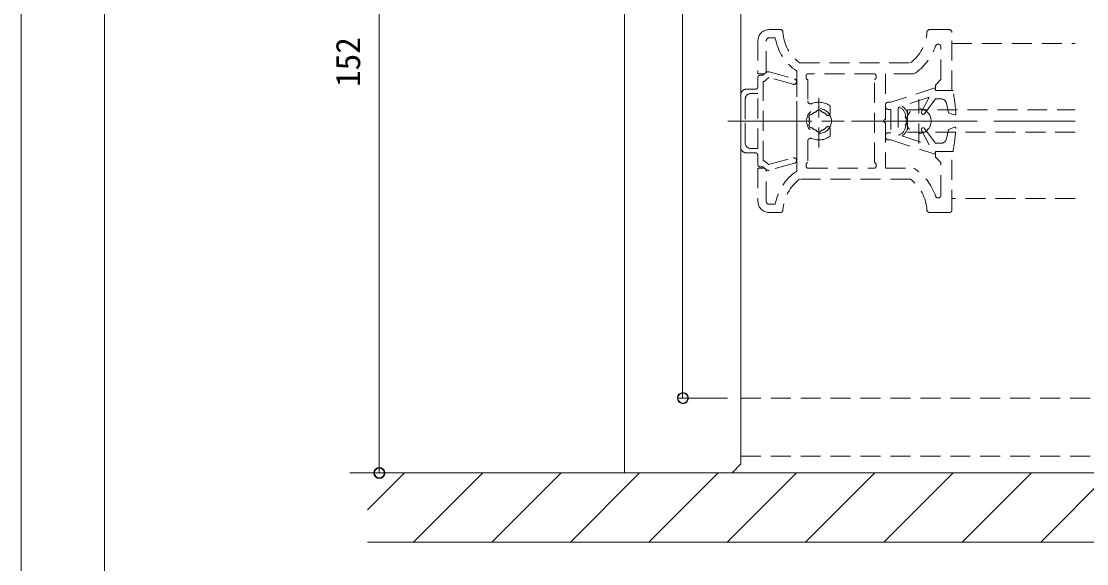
# Model space of a CAD drawing. Units: millimetres, scale not verified. Extents: x -596 to 604, y -411 to 420.
# Drawn here: x -595.5 to -403.3, y -245.8 to -147.9 of the extents above; entities that cross this region are included whole.
import ezdxf
from ezdxf.enums import TextEntityAlignment as Align

# ---------------------------------------------------------------- set-up
doc = ezdxf.new("R2010")
doc.units = ezdxf.units.MM
doc.header["$LTSCALE"] = 3
doc.header["$PDMODE"] = 32
doc.header["$PDSIZE"] = 1.8
doc.linetypes.add('CHAIN1', pattern=[8, 5, -1, 1, -1])
doc.linetypes.add('DASHED1', pattern=[1.8, 1.2, -0.6])
for name, color, linetype, lineweight in [('1-0_H-SYM', 7, 'Continuous', 20), ('1-1_0', 7, 'Continuous', 20), ('2-0_18', 7, 'Continuous', 18)]:
    doc.layers.add(name, color=color, linetype=linetype, lineweight=lineweight)
doc.styles.add('ＭＳ ゴシック', font='')
doc.styles.get('ＭＳ ゴシック').set_extended_font_data('MS Gothic')

msp = doc.modelspace()

# ---------------------------------------------------------------- linework, layer by layer
at = {"layer": '1-0_H-SYM'}
msp.add_line((-580.5, -300.75), (-580.5, -30.75), dxfattribs=at)
at = {"layer": '1-1_0'}
msp.add_line((-580.5, -300.75), (-580.5, -30.75), dxfattribs=at)
msp.add_lwpolyline([(-595.5, -411), (604.5, -411), (604.5, 420), (-595.5, 420)], close=True, dxfattribs=at)
at = {"layer": '2-0_18', "color": 4, "lineweight": 9}
for p, q in [((-530.957, -77.993), (-530.957, -229.384)), ((-468.117, -215.884), (-476.201, -215.884)), ((-530.957, -229.384), (-536.25, -229.384))]:
    msp.add_line(p, q, dxfattribs=at)
at = {"layer": '2-0_18', "lineweight": 20}
for p, q in [((-486.689, -229.384), (-486.689, -77.384)), ((-468.117, -215.884), (-476.201, -215.884)), ((-467.243, -229.384), (-465.689, -227.723)), ((-533.043, -236.058), (-526.369, -229.384)), ((-533.036, -229.384), (-339.222, -229.384)), ((-524.727, -241.884), (-512.227, -229.384)), ((-510.585, -241.884), (-498.085, -229.384)), ((-496.442, -241.884), (-483.942, -229.384)), ((-496.442, -241.884), (-483.942, -229.384)), ((-486.689, -229.384), (-467.243, -229.384)), ((-482.3, -241.884), (-469.8, -229.384)), ((-482.3, -241.884), (-469.8, -229.384)), ((-468.158, -241.884), (-455.658, -229.384)), ((-454.016, -241.884), (-441.516, -229.384)), ((-439.874, -241.884), (-427.374, -229.384)), ((-425.732, -241.884), (-413.232, -229.384)), ((-411.59, -241.884), (-399.09, -229.384)), ((-533.036, -241.884), (-339.222, -241.884))]:
    msp.add_line(p, q, dxfattribs=at)
at = {"layer": '2-0_18'}
msp.add_line((-465.689, -227.723), (-465.689, -78.345), dxfattribs=at)
at = {"layer": '2-0_18', "linetype": 'DASHED1'}
for p, q in [((-458.583, -149.384), (-460.599, -149.384)), ((-428.099, -149.384), (-431.615, -149.384)), ((-427.599, -160.384), (-427.599, -149.884)), ((-462.599, -151.384), (-462.599, -157.384)), ((-461.099, -156.884), (-461.099, -151.384)), ((-460.599, -150.884), (-459.473, -150.884)), ((-429.599, -158.384), (-429.599, -152.507)), ((-427.599, -151.884), (-405.352, -151.884)), ((-455.099, -155.384), (-435.099, -155.384)), ((-462.599, -157.384), (-461.599, -157.384)), ((-461.738, -157.634), (-461.122, -157.122)), ((-460.577, -157.006), (-456.004, -158.282)), ((-455.599, -156.867), (-455.599, -165.584)), ((-441.599, -157.384), (-453.599, -157.384)), ((-439.599, -157.384), (-439.599, -165.584)), ((-434.476, -157.384), (-439.599, -157.384)), ((-462.638, -159.034), (-462.638, -158.037)), ((-462.638, -159.734), (-462.638, -159.034)), ((-462.241, -157.634), (-461.738, -157.634)), ((-461.638, -173.034), (-461.638, -158.734)), ((-461.498, -158.734), (-461.638, -158.734)), ((-460.644, -158.026), (-461.498, -158.734)), ((-456.273, -159.245), (-460.644, -158.026)), ((-455.599, -157.884), (-455.599, -173.915)), ((-455.599, -157.884), (-455.599, -173.884)), ((-453.899, -157.684), (-453.899, -158.084)), ((-453.599, -158.384), (-453.599, -162.284)), ((-441.599, -173.384), (-441.599, -158.384)), ((-441.299, -157.684), (-441.299, -158.084)), ((-463.039, -160.134), (-464.695, -160.134)), ((-463.889, -160.934), (-462.638, -160.934)), ((-462.638, -170.834), (-462.638, -160.934)), ((-451.599, -170.669), (-451.599, -161.251)), ((-464.889, -169.834), (-464.889, -161.934)), ((-464.889, -161.934), (-464.889, -169.834)), ((-449.599, -164.512), (-449.599, -163.135)), ((-438.599, -162.484), (-439.099, -162.484)), ((-433.599, -169.947), (-433.599, -161.947)), ((-430.599, -161.884), (-432.557, -164.561)), ((-429.587, -161.884), (-430.599, -161.884)), ((-439.099, -163.784), (-438.599, -163.784)), ((-438.599, -163.784), (-438.599, -167.975)), ((-435.599, -163.884), (-435.599, -167.884)), ((-435.599, -163.884), (-405.352, -163.884)), ((-457.98, -165.884), (-453.131, -165.884)), ((-456.502, -165.884), (-424.004, -165.884)), ((-455.599, -166.184), (-455.599, -174.901)), ((-432.557, -167.207), (-430.599, -169.884)), ((-428.199, -167.384), (-427.17, -166.997)), ((-449.599, -167.256), (-449.599, -168.634)), ((-438.599, -167.984), (-439.099, -167.984)), ((-437.299, -168.343), (-436.999, -168.442)), ((-436.999, -168.442), (-436.999, -168.364)), ((-436.63, -168.564), (-431.699, -170.186)), ((-405.352, -167.884), (-435.599, -167.884)), ((-431.699, -170.186), (-433.066, -167.521)), ((-428.615, -169.117), (-428.199, -167.384)), ((-463.889, -170.834), (-462.638, -170.834)), ((-453.599, -169.484), (-453.599, -173.384)), ((-439.099, -169.284), (-438.599, -169.284)), ((-438.599, -169.284), (-430.699, -171.884)), ((-430.599, -169.884), (-429.587, -169.884)), ((-463.039, -171.634), (-464.689, -171.634)), ((-462.638, -172.034), (-462.638, -173.534)), ((-430.699, -171.884), (-430.599, -171.384)), ((-430.599, -171.384), (-430.599, -172.384)), ((-427.399, -171.384), (-430.599, -171.384)), ((-430.599, -172.384), (-429.599, -173.384)), ((-427.599, -181.884), (-427.599, -171.384)), ((-462.638, -173.694), (-462.638, -173.534)), ((-462.599, -174.384), (-462.599, -180.384)), ((-461.599, -174.384), (-462.599, -174.384)), ((-461.738, -174.134), (-462.241, -174.134)), ((-461.122, -174.646), (-461.738, -174.134)), ((-461.099, -180.384), (-461.099, -174.884)), ((-456.004, -173.486), (-460.577, -174.762)), ((-453.899, -173.684), (-453.899, -174.084)), ((-453.599, -174.384), (-441.599, -174.384)), ((-441.299, -173.684), (-441.299, -174.084)), ((-429.599, -179.262), (-429.599, -173.384)), ((-435.099, -176.384), (-455.099, -176.384)), ((-405.352, -179.884), (-427.599, -179.884)), ((-459.473, -180.884), (-460.599, -180.884)), ((-460.599, -182.384), (-458.583, -182.384)), ((-431.615, -182.384), (-428.099, -182.384))]:
    msp.add_line(p, q, dxfattribs=at)
at = {"layer": '2-0_18', "linetype": 'DASHED1', "lineweight": 20}
for p, q in [((-465.689, -161.134), (-465.689, -170.634)), ((-431.619, -182.384), (-428.095, -182.384)), ((-465.689, -215.884), (3.689, -215.884)), ((-465.689, -226.384), (3.689, -226.384))]:
    msp.add_line(p, q, dxfattribs=at)
at = {"layer": '2-0_18', "linetype": 'CHAIN1'}
msp.add_line((-468.064, -165.884), (-405.352, -165.884), dxfattribs=at)
at = {"layer": '2-0_18', "color": 4}
for p, q in [((-477.145, -215.884), (-476.145, -215.884)), ((-531.901, -229.384), (-530.901, -229.384))]:
    msp.add_line(p, q, dxfattribs=at)
at = {"layer": '2-0_18', "color": 6, "lineweight": 20}
msp.add_line((-476.622, -229.384), (-476.622, -229.363), dxfattribs=at)
at = {"layer": '2-0_18', "color": 4, "lineweight": 9}
msp.add_lwpolyline([(-468.117, -79.884), (-476.201, -79.884), (-476.201, -215.884)], dxfattribs=at)
at = {"layer": '2-0_18', "linetype": 'DASHED1'}
for points in [[(-429.599, -158.384), (-430.599, -159.384), (-430.599, -160.384), (-427.399, -160.384)], [(-430.599, -160.384), (-430.699, -159.884), (-438.599, -162.484)], [(-436.999, -163.405), (-436.999, -163.326), (-437.299, -163.425), (-437.299, -168.343)], [(-433.066, -164.247), (-431.699, -161.582), (-436.63, -163.204)], [(-427.17, -164.771), (-428.199, -164.384), (-428.615, -162.651)], [(-439.599, -166.184), (-439.599, -174.384), (-434.476, -174.384)], [(-461.638, -173.034), (-461.498, -173.034), (-460.644, -173.743), (-456.273, -172.523)]]:
    msp.add_lwpolyline(points, dxfattribs=at)
for centre in [(-451.599, -165.884), (-433.599, -165.884)]:
    msp.add_circle(centre, 2.25, dxfattribs=at)
at = {"layer": '2-0_18', "color": 4}
for centre in [(-476.145, -215.884), (-530.901, -229.384)]:
    msp.add_circle(centre, 1, dxfattribs=at)
at = {"layer": '2-0_18', "linetype": 'DASHED1'}
for centre, radius, start, end in [((-460.599, -151.384), 2, 90, 180), ((-458.583, -149.884), 0.5, 3.58333, 90), ((-450.599, -149.384), 7.5, 183.58333, 233.13012), ((-439.599, -149.384), 7.5, 306.8699, 356.41669), ((-431.615, -149.884), 0.5, 90, 176.41669), ((-428.099, -149.884), 0.5, 0, 90), ((-460.599, -151.384), 0.5, 90, 180), ((-450.599, -149.384), 9, 189.59408, 236.25103), ((-439.599, -149.384), 9.5, 302.6369, 341.80513), ((-430.099, -152.507), 0.5, 0, 161.80513), ((-461.599, -156.884), 0.5, 270, 0), ((-460.739, -157.584), 0.6, 74.41076, 129.67927), ((-453.599, -157.684), 0.3, 90, 180), ((-441.599, -157.684), 0.3, 0, 90), ((-462.241, -158.034), 0.4, 85.961, 180.53254), ((-456.139, -158.764), 0.5, 254.41076, 74.41076), ((-453.599, -158.084), 0.3, 180, 270), ((-441.599, -158.084), 0.3, 270, 0), ((-464.689, -161.134), 1, 90, 180), ((-463.889, -161.934), 1, 90, 180), ((-463.889, -161.934), 1, 90, 180), ((-463.039, -159.734), 0.4, 270, 0), ((-476.753, -168.396), 50, 4.39029, 9.22104), ((-453.099, -162.284), 0.5, 180, 292.61987), ((-451.599, -165.884), 3.4, 53.96813, 112.61988), ((-439.099, -162.984), 0.5, 90, 180), ((-439.099, -163.284), 0.5, 180, 270), ((-437.599, -164.954), 2, 352.65045, 61.00496), ((-429.587, -162.884), 1, 13.49575, 90), ((-452.898, -165.134), 0.5, 82.02433, 217.9757), ((-451.599, -165.884), 1.75, 105.35889, 134.64113), ((-451.599, -164.384), 0.5, 22.02433, 157.9757), ((-451.599, -165.884), 1.75, 40.18412, 74.64113), ((-449.975, -164.512), 0.376, 220.18412, 0), ((-436.899, -163.405), 0.1, 180, 245.68427), ((-437.599, -164.954), 1.6, 352.65045, 65.68427), ((-435.814, -165.184), 0.2, 172.65046, 352.65045), ((-432.799, -164.384), 0.3, 152.84903, 323.82077), ((-427.099, -164.584), 0.2, 249.39032, 4.39029), ((-452.898, -166.634), 0.5, 142.02433, 277.97569), ((-451.599, -165.884), 1.75, 165.35889, 194.64113), ((-451.599, -165.884), 1.75, 225.35889, 254.64113), ((-451.599, -165.884), 1.75, 285.35889, 319.8159), ((-449.975, -167.256), 0.376, 0, 139.81591), ((-439.599, -165.884), 0.3, 90, 270), ((-437.599, -166.814), 1.6, 294.31575, 7.34957), ((-437.599, -166.814), 2, 298.99506, 7.34957), ((-435.814, -166.584), 0.2, 7.34957, 187.34957), ((-432.799, -167.384), 0.3, 36.17925, 207.15099), ((-476.753, -163.372), 50, 350.77898, 355.60973), ((-427.099, -167.184), 0.2, 355.60973, 110.6097), ((-453.099, -169.484), 0.5, 67.38015, 180), ((-451.599, -165.884), 3.4, 247.38015, 306.03189), ((-451.599, -167.384), 0.5, 202.02433, 337.97569), ((-439.099, -168.484), 0.5, 90, 180), ((-439.099, -168.784), 0.5, 180, 270), ((-436.899, -168.364), 0.1, 114.31576, 180), ((-429.587, -168.884), 1, 270, 346.50427), ((-464.689, -170.634), 1, 180, 270), ((-463.889, -169.834), 1, 180, 270), ((-463.889, -169.834), 1, 180, 270), ((-463.039, -172.034), 0.4, 0, 90), ((-456.139, -173.004), 0.5, 285.58926, 105.58927), ((-462.241, -173.732), 0.4, 174.52222, 276.25308), ((-461.599, -174.884), 0.5, 0, 90), ((-460.739, -174.184), 0.6, 230.32076, 285.58926), ((-450.599, -182.384), 9, 123.749, 170.40595), ((-453.599, -173.684), 0.3, 90, 180), ((-453.599, -174.084), 0.3, 180, 270), ((-441.599, -173.684), 0.3, 0, 90), ((-441.599, -174.084), 0.3, 270, 0), ((-439.599, -182.384), 9.5, 18.19489, 57.36312), ((-450.599, -182.384), 7.5, 126.86991, 176.41669), ((-439.599, -182.384), 7.5, 3.58333, 53.13012), ((-460.599, -180.384), 2, 180, 270), ((-460.599, -180.384), 0.5, 180, 270), ((-430.099, -179.262), 0.5, 198.19489, 0), ((-458.583, -181.884), 0.5, 270, 356.41669), ((-431.615, -181.884), 0.5, 183.58333, 270), ((-428.099, -181.884), 0.5, 270, 0)]:
    msp.add_arc(centre, radius, start, end, dxfattribs=at)
at = {"layer": '2-0_18', "color": 5}
for p in [(-476.145, -215.884), (-530.901, -229.384)]:
    msp.add_point(p, dxfattribs=at)
at = {"layer": '2-0_18', "color": 4}
for p in [(-476.145, -215.884), (-530.901, -229.384)]:
    msp.add_point(p, dxfattribs=at)

# ---------------------------------------------------------------- texts
at = {"layer": '2-0_18', "style": 'ＭＳ ゴシック'}
msp.add_text('152', height=4.399, rotation=90, dxfattribs=at).set_placement((-533.051, -159.731), align=Align.BOTTOM_LEFT)

doc.saveas('drawing.dxf')
